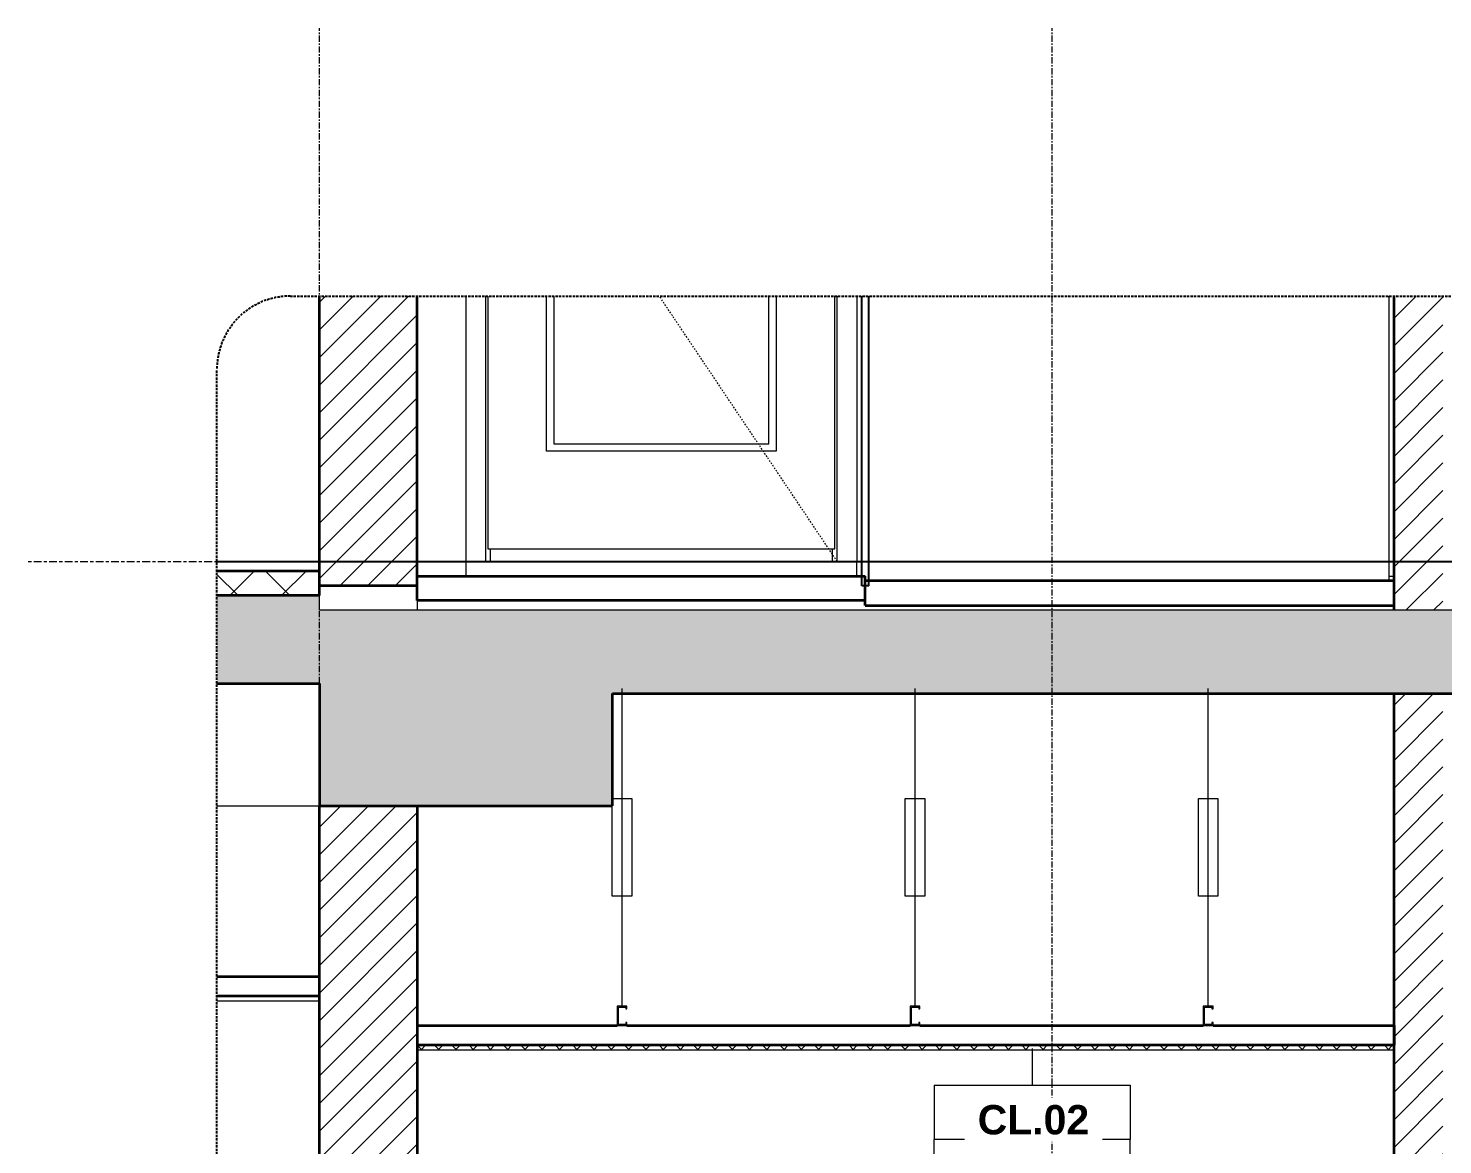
# Model space of a CAD drawing. Header units: millimetres. Extents: x 42054 to 236235, y 253 to 78637.
# Drawn here: x 72057 to 74953, y 4406 to 6691 of the extents above; entities that cross this region are included whole.
import ezdxf

# ---------------------------------------------------------------- set-up
doc = ezdxf.new("R2010")
doc.units = ezdxf.units.MM
for name, pattern in [('Centre', [31.75, 6.35, -4.7625, 15.875, -4.7625]), ('Dash', [6, 3, -3]), ('Grid Line', [22.225, 12.7, -3.175, 3.175, -3.175]), ('Hidden', [7.14375, 4.7625, -2.38125]), ('IMPORT-CENTER _2_', [40.64, 25.4, -5.08, 5.08, -5.08])]:
    doc.linetypes.add(name, pattern=pattern)
for name, color, linetype, lineweight in [('0-5', 130, 'Continuous', 5), ('A-CLNG-1', 250, 'Continuous', 35), ('A-CLNG-FNSH-1', 7, 'Continuous', 18), ('A-CLNG-IDEN', 151, 'Continuous', 9), ('A-CLNG-PATT-3', 13, 'Continuous', 18), ('A-CLNG-PATT-4', 9, 'Continuous', 18), ('A-DETL-GENF', 92, 'Continuous', 18), ('A-DETL-GENF-4', 92, 'Hidden', 25), ('A-DETL-GENF-5', 9, 'Continuous', 18), ('A-DETL-GENF-HDLN-1', 7, 'Dash', 18), ('A-DETL-MEDM', 33, 'Continuous', 35), ('A-DETL-THIN', 151, 'Continuous', 18), ('A-DOOR', 31, 'Continuous', 18), ('A-DOOR-1', 7, 'Continuous', 18), ('A-FLOR-2', 7, 'Continuous', 18), ('A-FLOR-FNSH-1', 250, 'Continuous', 35), ('A-FLOR-LEVL-2', 51, 'Centre', 9), ('A-FLOR-PATT-2', 8, 'Continuous', 18), ('A-GLAZ-CURT', 52, 'Continuous', 18), ('A-GLAZ-CURT-1', 10, 'Continuous', 25), ('A-GLAZ-CURT-2', 7, 'Continuous', 18), ('A-WALL-2', 250, 'Continuous', 35), ('A-WALL-3', 7, 'Continuous', 18), ('A-WALL-PATT-1', 9, 'Continuous', 18), ('A-WALL-PATT-2', 111, 'Continuous', 18), ('G-IMPT', 8, 'Continuous', 18), ('G-IMPT-5', 8, 'IMPORT-CENTER _2_', 18), ('M-EQPM', 50, 'Continuous', 18), ('M-EQPM-3', 50, 'Continuous', 25), ('S-BEAM-1', 7, 'Continuous', 18), ('S-GRID-1', 1, 'Grid Line', 9)]:
    doc.layers.add(name, color=color, linetype=linetype, lineweight=lineweight)
doc.styles.add('Arial_B_3', font='arialbd.ttf', dxfattribs={"height": 60})
pattern_1 = [(45, (49739.84, 15773.775), (-28.28427, 28.28427), [])]
pattern_2 = [(45, (77940.725, 15773.775), (-28.28427, 28.28427), [])]

# ---------------------------------------------------------------- blocks, each defined once
blk = doc.blocks.new('NCV_TKTC_KET CAU_rvt-3-TKCS_CĂN HỘ LOẠI 1A - MẶT CẮT 2')
at = {"layer": 'S-BEAM-1'}
blk.add_line((44242.6, 5100), (44452.6, 5100), dxfattribs=at)
blk = doc.blocks.new('DOOR_CW_01 CANH MO-PANEL KINH - DIG_02-800x2200-CỬA NHÔM KÍNH-401063-TKCS_CĂN HỘ LOẠI 1A - MẶT CẮT 2')
at = {"layer": 'A-DETL-GENF-HDLN-1'}
blk.add_line((45512.6, 5600), (45148.4, 6143), dxfattribs=at)
at = {"layer": 'A-DOOR-1'}
for p, q in [((44752.6, 5600), (44752.6, 6143)), ((44792.6, 6143), (44792.6, 5600)), ((44797.6, 6143), (44797.6, 5626)), ((44917.6, 5826), (44917.6, 6143)), ((44932.6, 6143), (44932.6, 5841)), ((45372.6, 5841), (45372.6, 6143)), ((45387.6, 6143), (45387.6, 5826)), ((45507.6, 5626), (45507.6, 6143)), ((45512.6, 5600), (45512.6, 6143)), ((45552.6, 6143), (45552.6, 5600)), ((45387.6, 5826), (44917.6, 5826)), ((44932.6, 5841), (45372.6, 5841)), ((44797.6, 5626), (45507.6, 5626)), ((44802.6, 5600), (44802.6, 5626)), ((45502.6, 5600), (45502.6, 5626)), ((44792.6, 5600), (44752.6, 5600)), ((45552.6, 5600), (45512.6, 5600))]:
    blk.add_line(p, q, dxfattribs=at)
blk = doc.blocks.new('System Panel - Glazed-580250-TKCS_CĂN HỘ LOẠI 1A - MẶT CẮT 2')
at = {"layer": 'A-GLAZ-CURT-1'}
for p, q in [((45562.9, 5550), (45562.9, 6143)), ((45577, 5550), (45577, 6143)), ((45577, 5550), (45562.9, 5550))]:
    blk.add_line(p, q, dxfattribs=at)
blk = doc.blocks.new('System Panel - Glazed-901202-TKCS_CĂN HỘ LOẠI 1A - MẶT CẮT 2')
at = {"layer": 'A-GLAZ-CURT-2'}
blk.add_line((46642.6, 5560), (46642.6, 6143), dxfattribs=at)
blk = doc.blocks.new('NCV_TKTC_TANG 2_rvt-3-TKCS_CĂN HỘ LOẠI 1A - MẶT CẮT 2')
at = {"layer": 'A-WALL-PATT-1'}
h = blk.add_hatch(dxfattribs=at)
h.set_pattern_fill('FP_6', color=256, style=0, pattern_type=2)
h.set_pattern_definition(pattern_1)
h.paths.add_polyline_path([(46653, 5500), (46752.6, 5500), (46752.6, 6143), (46652.6, 6143), (46652.6, 5500)])
at = {"layer": 'A-FLOR-2'}
for p, q in [((44752.6, 5600), (45552.6, 5600)), ((44752.6, 5570), (44752.6, 5600)), ((45552.6, 5570), (45552.6, 5600)), ((46642.6, 5570), (46652.6, 5570))]:
    blk.add_line(p, q, dxfattribs=at)
at = {"layer": 'A-FLOR-FNSH-1'}
for p, q in [((44652.6, 5570), (45570, 5570)), ((44652.6, 5520), (44652.6, 5570)), ((45570, 5520), (45570, 5570)), ((46652.6, 5560), (45570, 5560)), ((45570, 5510), (45570, 5560)), ((46652.6, 5510), (46652.6, 5560)), ((45570, 5520), (44652.6, 5520)), ((45570, 5510), (46652.6, 5510))]:
    blk.add_line(p, q, dxfattribs=at)
at = {"layer": 'A-WALL-2'}
blk.add_line((46652.6, 5500), (46652.6, 6143), dxfattribs=at)
at = {"layer": 'A-WALL-3'}
for p, q in [((44752.6, 5600), (44752.6, 6143)), ((45552.6, 6143), (45552.6, 5600)), ((45552.6, 5600), (44752.6, 5600)), ((44652.6, 5520), (44652.6, 5500))]:
    blk.add_line(p, q, dxfattribs=at)
at = {"layer": 'A-DOOR'}
blk.add_blockref('DOOR_CW_01 CANH MO-PANEL KINH - DIG_02-800x2200-CỬA NHÔM KÍNH-401063-TKCS_CĂN HỘ LOẠI 1A - MẶT CẮT 2', (0, 0), dxfattribs=at)
at = {"layer": 'A-GLAZ-CURT'}
for name in ['System Panel - Glazed-580250-TKCS_CĂN HỘ LOẠI 1A - MẶT CẮT 2', 'System Panel - Glazed-901202-TKCS_CĂN HỘ LOẠI 1A - MẶT CẮT 2']:
    blk.add_blockref(name, (0, 0), dxfattribs=at)
blk = doc.blocks.new('NCV_TKTC_TANG 1_rvt-3-TKCS_CĂN HỘ LOẠI 1A - MẶT CẮT 2')
at = {"layer": 'A-CLNG-PATT-4'}
h = blk.add_hatch(dxfattribs=at)
h.set_pattern_fill('FP_8', color=256, style=0, pattern_type=2)
h.set_pattern_definition([(45, (49739.838, 15773.775), (-17.67767, 17.67767), []), (135, (49739.838, 15773.775), (-17.67767, -17.67767), [])])
h.paths.add_polyline_path([(45590.1, 4600), (46652.6, 4600), (46652.6, 4610), (44652.6, 4610), (44652.6, 4600), (45552.6, 4600)])
at = {"layer": 'A-WALL-PATT-1'}
h = blk.add_hatch(dxfattribs=at)
h.set_pattern_fill('FP_6', color=256, style=0, pattern_type=2)
h.set_pattern_definition(pattern_1)
h.paths.add_polyline_path([(46653, 2100), (46752.6, 2100), (46752.6, 5330), (46652.6, 5330), (46652.6, 2100)])
at = {"layer": 'A-CLNG-1'}
for p, q in [((44652.6, 4650), (45062, 4650)), ((44652.6, 4650), (44652.6, 4610)), ((45082, 4650), (45662, 4650)), ((45682, 4650), (46262, 4650)), ((46282, 4650), (46652.6, 4650)), ((46652.6, 4650), (46652.6, 4610)), ((46652.6, 4610), (44652.6, 4610))]:
    blk.add_line(p, q, dxfattribs=at)
at = {"layer": 'A-CLNG-FNSH-1'}
for p, q in [((44652.6, 4610), (44652.6, 4600)), ((46652.6, 4610), (46652.6, 4600)), ((46652.6, 4600), (44652.6, 4600))]:
    blk.add_line(p, q, dxfattribs=at)
at = {"layer": 'A-WALL-2'}
blk.add_line((46652.6, 2100), (46652.6, 5330), dxfattribs=at)
blk = doc.blocks.new('TKTC_XREF_251221_MB TANG 2-7 - TKTC_XREF_260130_MB TANG 2-5_dwg_$cc-4746807-TKCS_CĂN HỘ LOẠI 1A - MẶT CẮT 2')
at = {"layer": 'G-IMPT-5'}
for p, q in [((46756.9, 5600), (46603.9, 5600)), ((46680.5, 5600), (46680.3, 5600))]:
    blk.add_line(p, q, dxfattribs=at)
at = {"layer": 'M-EQPM'}
for p, q in [((46737.3, 5600), (46623.6, 5600)), ((46623.6, 5600), (46680.4, 5600)), ((46680.4, 5600), (46680.4, 5600)), ((46680.4, 5600), (46737.3, 5600))]:
    blk.add_line(p, q, dxfattribs=at)
blk = doc.blocks.new('TKTC_XREF_251221_MB TANG 2-7 - TKTC_XREF_260130_MB TANG 2-5_dwg_CUM U_DN100-4746796-TKCS_CĂN HỘ LOẠI 1A - MẶT CẮT 2')
at = {"layer": 'G-IMPT'}
for p, q in [((46611.8, 5600), (46608.9, 5600)), ((46618.9, 5600), (46610.3, 5600)), ((46610.6, 5600), (46610.7, 5600)), ((46610.7, 5600), (46748.3, 5600)), ((46617.5, 5600), (46611.8, 5600)), ((46611.8, 5600), (46611.8, 5600)), ((46613, 5600), (46612.1, 5600)), ((46616.2, 5600), (46613, 5600)), ((46616.2, 5600), (46613, 5600)), ((46616.2, 5600), (46613, 5600)), ((46617.2, 5600), (46616.2, 5600)), ((46620.4, 5600), (46617.5, 5600)), ((46617.5, 5600), (46617.5, 5600)), ((46618.7, 5600), (46740.4, 5600)), ((46622.7, 5600), (46736.4, 5600)), ((46741.4, 5600), (46738.6, 5600)), ((46748.6, 5600), (46740, 5600)), ((46747.2, 5600), (46741.4, 5600)), ((46741.4, 5600), (46741.4, 5600)), ((46742.7, 5600), (46741.7, 5600)), ((46745.9, 5600), (46742.7, 5600)), ((46745.9, 5600), (46742.7, 5600)), ((46745.9, 5600), (46742.7, 5600)), ((46746.8, 5600), (46745.9, 5600)), ((46750, 5600), (46747.2, 5600)), ((46747.2, 5600), (46747.2, 5600)), ((46748.3, 5600), (46748.3, 5600))]:
    blk.add_line(p, q, dxfattribs=at)
at = {"layer": 'G-IMPT', "flags": 128}
for points in [[(46620.4, 5600), (46622.3, 5600), (46622.3, 5600), (46607, 5600), (46607, 5600), (46608.9, 5600)], [(46608.9, 5600), (46608.9, 5600), (46620.4, 5600), (46620.4, 5600)], [(46617.2, 5600), (46617.2, 5600), (46612.1, 5600), (46612.1, 5600)], [(46618.6, 5600), (46618.7, 5600), (46622.7, 5600)], [(46740.3, 5600), (46740.4, 5600), (46736.4, 5600)], [(46750, 5600), (46752, 5600), (46752, 5600), (46736.6, 5600), (46736.6, 5600), (46738.6, 5600)], [(46738.6, 5600), (46738.6, 5600), (46750, 5600), (46750, 5600)], [(46746.9, 5600), (46746.8, 5600), (46741.7, 5600), (46741.7, 5600)]]:
    blk.add_lwpolyline(points, dxfattribs=at)
blk = doc.blocks.new('TKTC_XREF_251221_MB TANG 2-7 - TKTC_XREF_260130_MB TANG 2-5_dwg_THU NUOC - THU NUOC-444531-TKCS_MB TẦNG 1-4746804-TKCS_CĂN HỘ LOẠI 1A - MẶT CẮT 2')
at = {"layer": 'G-IMPT'}
for p, q in [((44453.7, 5600), (44303.7, 5600)), ((44303.7, 5600), (44453.7, 5600)), ((44428.7, 5600), (44328.7, 5600)), ((44328.7, 5600), (44428.7, 5600)), ((44423.7, 5600), (44333.7, 5600)), ((44333.7, 5600), (44423.7, 5600)), ((44333.7, 5600), (44423.7, 5600)), ((44423.7, 5600), (44333.7, 5600)), ((44346.7, 5600), (44346.7, 5600)), ((44346.7, 5600), (44346.7, 5600)), ((44346.7, 5600), (44346.7, 5600)), ((44346.7, 5600), (44370.7, 5600)), ((44370.7, 5600), (44346.7, 5600)), ((44410.9, 5600), (44346.7, 5600)), ((44346.7, 5600), (44410.9, 5600)), ((44410.9, 5600), (44346.7, 5600)), ((44346.7, 5600), (44410.9, 5600)), ((44359, 5600), (44359, 5600)), ((44359, 5600), (44359, 5600)), ((44398.5, 5600), (44359, 5600)), ((44359, 5600), (44398.5, 5600)), ((44398.5, 5600), (44359, 5600)), ((44359, 5600), (44398.5, 5600)), ((44368.9, 5600), (44368.9, 5600)), ((44368.9, 5600), (44368.9, 5600)), ((44388.5, 5600), (44368.9, 5600)), ((44368.9, 5600), (44388.5, 5600)), ((44388.5, 5600), (44368.9, 5600)), ((44368.9, 5600), (44388.5, 5600)), ((44410.9, 5600), (44386.7, 5600)), ((44386.7, 5600), (44410.9, 5600)), ((44388.5, 5600), (44388.5, 5600)), ((44388.5, 5600), (44388.5, 5600)), ((44398.5, 5600), (44398.5, 5600)), ((44398.5, 5600), (44398.5, 5600)), ((44410.9, 5600), (44410.9, 5600)), ((44410.9, 5600), (44410.9, 5600)), ((44410.9, 5600), (44410.9, 5600))]:
    blk.add_line(p, q, dxfattribs=at)
blk = doc.blocks.new('TKTC_XREF_251221_MB TANG 2-7 - TKTC_XREF_260130_MB TANG 2-5_dwg_FD-4746809-TKCS_CĂN HỘ LOẠI 1A - MẶT CẮT 2')
at = {"layer": 'G-IMPT'}
for p, q in [((44303.6, 5600), (44453.6, 5600)), ((44453.6, 5600), (44303.6, 5600)), ((44431.9, 5600), (44431.9, 5600))]:
    blk.add_line(p, q, dxfattribs=at)
at = {"layer": 'M-EQPM'}
for p, q in [((44431.9, 5600), (44325.3, 5600)), ((44340.9, 5600), (44416.3, 5600)), ((44416.3, 5600), (44340.9, 5600))]:
    blk.add_line(p, q, dxfattribs=at)
blk = doc.blocks.new('TKTC_XREF_251221_MB TANG 2-7 - TKTC_XREF_260130_MB TANG 2-5_dwg_$cc-V54-TKCS_CĂN HỘ LOẠI 1A - MẶT CẮT 2')
at = {"layer": 'G-IMPT-5'}
for p, q in [((44805.9, 5600), (44684.8, 5600)), ((44745, 5600), (44745.7, 5600))]:
    blk.add_line(p, q, dxfattribs=at)
at = {"layer": 'M-EQPM'}
for p, q in [((44700.3, 5600), (44700.3, 5600)), ((44745.3, 5600), (44745.1, 5600)), ((44745.1, 5600), (44745.6, 5600)), ((44745.6, 5600), (44745.3, 5600))]:
    blk.add_line(p, q, dxfattribs=at)
blk = doc.blocks.new('TKTC_XREF_251221_MB TANG 2-7 - TKTC_XREF_260130_MB TANG 2-5_dwg_CUM U_DN100-V55-TKCS_CĂN HỘ LOẠI 1A - MẶT CẮT 2')
at = {"layer": 'G-IMPT'}
for p, q in [((44681.3, 5600), (44682.1, 5600)), ((44682.1, 5600), (44681.3, 5600)), ((44681.3, 5600), (44681.3, 5600)), ((44681.4, 5600), (44682.2, 5600)), ((44682.2, 5600), (44681.4, 5600)), ((44681.4, 5600), (44681.4, 5600)), ((44683.3, 5600), (44683.3, 5600)), ((44683.4, 5600), (44683.4, 5600)), ((44684.8, 5600), (44684.8, 5600)), ((44684.9, 5600), (44684.9, 5600)), ((44686.4, 5600), (44686.4, 5600)), ((44686.5, 5600), (44686.5, 5600)), ((44687.1, 5600), (44687.1, 5600)), ((44687.1, 5600), (44687.1, 5600)), ((44687.1, 5600), (44687.1, 5600)), ((44690.9, 5600), (44687.1, 5600)), ((44690.9, 5600), (44687.1, 5600)), ((44687.2, 5600), (44687.2, 5600)), ((44687.2, 5600), (44687.3, 5600)), ((44691, 5600), (44687.2, 5600)), ((44687.3, 5600), (44687.3, 5600)), ((44691, 5600), (44687.3, 5600)), ((44692.4, 5600), (44743.7, 5600)), ((44692.6, 5600), (44743.9, 5600)), ((44743.9, 5600), (44743.7, 5600)), ((44743.9, 5600), (44743.7, 5600)), ((44743.9, 5600), (44743.8, 5600))]:
    blk.add_line(p, q, dxfattribs=at)
at = {"layer": 'G-IMPT', "flags": 128}
for points in [[(44686.4, 5600), (44682.1, 5600), (44682.1, 5600), (44686.4, 5600)], [(44686.5, 5600), (44682.2, 5600), (44682.2, 5600), (44686.5, 5600)], [(44687.1, 5600), (44690.9, 5600), (44690.9, 5600), (44687.1, 5600)], [(44687.3, 5600), (44691, 5600), (44691, 5600), (44687.2, 5600)], [(44690.9, 5600), (44690.9, 5600), (44692.4, 5600), (44692.4, 5600), (44690.9, 5600), (44690.9, 5600)], [(44691, 5600), (44691, 5600), (44692.5, 5600), (44692.6, 5600), (44691, 5600), (44691, 5600)], [(44692.4, 5600), (44743.7, 5600), (44743.8, 5600)], [(44692.6, 5600), (44743.9, 5600), (44743.9, 5600)]]:
    blk.add_lwpolyline(points, dxfattribs=at)
blk = doc.blocks.new('TKTC_XREF_251221_MB TANG 2-7 - TKTC_XREF_251221_MB TANG 2-7-2039446-TKCS_CĂN HỘ LOẠI 1A - MẶT CẮT 2')
at = {"layer": 'M-EQPM'}
for p, q in [((44652.6, 5600), (44692.4, 5600)), ((44692.4, 5600), (44652.6, 5600)), ((44692.6, 5600), (44812.4, 5600)), ((44812.4, 5600), (44692.6, 5600)), ((46603.1, 5600), (46603.4, 5600)), ((47353.3, 5600), (46603.1, 5600)), ((46603.4, 5600), (47353.6, 5600))]:
    blk.add_line(p, q, dxfattribs=at)
at = {"layer": 'M-EQPM-3'}
for p, q in [((44242.6, 5600), (44802.6, 5600)), ((44802.6, 5600), (49452.6, 5600))]:
    blk.add_line(p, q, dxfattribs=at)
for name, p in [('TKTC_XREF_251221_MB TANG 2-7 - TKTC_XREF_260130_MB TANG 2-5_dwg_FD-4746809-TKCS_CĂN HỘ LOẠI 1A - MẶT CẮT 2', (0, 0)), ('TKTC_XREF_251221_MB TANG 2-7 - TKTC_XREF_260130_MB TANG 2-5_dwg_FD-4746809-TKCS_CĂN HỘ LOẠI 1A - MẶT CẮT 2', (0, 0)), ('TKTC_XREF_251221_MB TANG 2-7 - TKTC_XREF_260130_MB TANG 2-5_dwg_THU NUOC - THU NUOC-444531-TKCS_MB TẦNG 1-4746804-TKCS_CĂN HỘ LOẠI 1A - MẶT CẮT 2', (0, 0)), ('TKTC_XREF_251221_MB TANG 2-7 - TKTC_XREF_260130_MB TANG 2-5_dwg_THU NUOC - THU NUOC-444531-TKCS_MB TẦNG 1-4746804-TKCS_CĂN HỘ LOẠI 1A - MẶT CẮT 2', (0, 0)), ('TKTC_XREF_251221_MB TANG 2-7 - TKTC_XREF_260130_MB TANG 2-5_dwg_CUM U_DN100-V55-TKCS_CĂN HỘ LOẠI 1A - MẶT CẮT 2', (0, 0)), ('TKTC_XREF_251221_MB TANG 2-7 - TKTC_XREF_260130_MB TANG 2-5_dwg_$cc-V54-TKCS_CĂN HỘ LOẠI 1A - MẶT CẮT 2', (0, 0)), ('TKTC_XREF_251221_MB TANG 2-7 - TKTC_XREF_260130_MB TANG 2-5_dwg_THU NUOC - THU NUOC-444531-TKCS_MB TẦNG 1-4746804-TKCS_CĂN HỘ LOẠI 1A - MẶT CẮT 2', (1299.4, 0)), ('TKTC_XREF_251221_MB TANG 2-7 - TKTC_XREF_260130_MB TANG 2-5_dwg_$cc-4746807-TKCS_CĂN HỘ LOẠI 1A - MẶT CẮT 2', (0, 0)), ('TKTC_XREF_251221_MB TANG 2-7 - TKTC_XREF_260130_MB TANG 2-5_dwg_CUM U_DN100-4746796-TKCS_CĂN HỘ LOẠI 1A - MẶT CẮT 2', (0, 0))]:
    blk.add_blockref(name, p)
blk = doc.blocks.new('BORDER VIEW - BORDER VIEW-3681495-TKCS_CĂN HỘ LOẠI 1A - MẶT CẮT 2')
at = {"layer": 'A-DETL-GENF-4'}
for p, q in [((44392.6, 6143), (53488.7, 6143)), ((44242.6, 1750), (44242.6, 5993))]:
    blk.add_line(p, q, dxfattribs=at)
blk.add_arc((44392.6, 5993), 150, 90, 180, dxfattribs=at)
blk = doc.blocks.new('Repeating Detail - THANH TREO TRẦN 650-4103126-TKCS_CĂN HỘ LOẠI 1A - MẶT CẮT 2')
at = {"layer": 'A-DETL-GENF'}
for points in [[(45079.5, 4650), (45082, 4650), (45082, 4656), (45079.5, 4656), (45079.5, 4652.5), (45064.5, 4652.5), (45064.5, 4687.5), (45079.5, 4687.5), (45079.5, 4684), (45082, 4684), (45082, 4690), (45062, 4690), (45062, 4650), (45064.5, 4650)], [(45679.5, 4650), (45682, 4650), (45682, 4656), (45679.5, 4656), (45679.5, 4652.5), (45664.5, 4652.5), (45664.5, 4687.5), (45679.5, 4687.5), (45679.5, 4684), (45682, 4684), (45682, 4690), (45662, 4690), (45662, 4650), (45664.5, 4650)], [(46279.5, 4650), (46282, 4650), (46282, 4656), (46279.5, 4656), (46279.5, 4652.5), (46264.5, 4652.5), (46264.5, 4687.5), (46279.5, 4687.5), (46279.5, 4684), (46282, 4684), (46282, 4690), (46262, 4690), (46262, 4650), (46264.5, 4650)]]:
    blk.add_hatch(color=256, dxfattribs=at).paths.add_polyline_path(points)
for p, q in [((45072, 4690), (45072, 5340)), ((45672, 4690), (45672, 5340)), ((46272, 4690), (46272, 5340)), ((45052, 5115), (45092, 5115)), ((45052, 4915), (45052, 5115)), ((45092, 5115), (45092, 4915)), ((45652, 5115), (45692, 5115)), ((45652, 4915), (45652, 5115)), ((45692, 5115), (45692, 4915)), ((46252, 5115), (46292, 5115)), ((46252, 4915), (46252, 5115)), ((46292, 5115), (46292, 4915)), ((45092, 4915), (45052, 4915)), ((45692, 4915), (45652, 4915)), ((46292, 4915), (46252, 4915)), ((45082, 4690), (45062, 4690)), ((45062, 4690), (45062, 4650)), ((45082, 4690), (45062, 4690)), ((45062, 4690), (45062, 4650)), ((45064.5, 4687.5), (45079.5, 4687.5)), ((45064.5, 4652.5), (45064.5, 4687.5)), ((45064.5, 4652.5), (45064.5, 4687.5)), ((45064.5, 4687.5), (45079.5, 4687.5)), ((45079.5, 4687.5), (45079.5, 4684)), ((45079.5, 4687.5), (45079.5, 4684)), ((45079.5, 4684), (45082, 4684)), ((45079.5, 4684), (45082, 4684)), ((45082, 4684), (45082, 4690)), ((45082, 4684), (45082, 4690)), ((45682, 4690), (45662, 4690)), ((45662, 4690), (45662, 4650)), ((45682, 4690), (45662, 4690)), ((45662, 4690), (45662, 4650)), ((45664.5, 4687.5), (45679.5, 4687.5)), ((45664.5, 4652.5), (45664.5, 4687.5)), ((45664.5, 4652.5), (45664.5, 4687.5)), ((45664.5, 4687.5), (45679.5, 4687.5)), ((45679.5, 4687.5), (45679.5, 4684)), ((45679.5, 4687.5), (45679.5, 4684)), ((45679.5, 4684), (45682, 4684)), ((45679.5, 4684), (45682, 4684)), ((45682, 4684), (45682, 4690)), ((45682, 4684), (45682, 4690)), ((46282, 4690), (46262, 4690)), ((46262, 4690), (46262, 4650)), ((46282, 4690), (46262, 4690)), ((46262, 4690), (46262, 4650)), ((46264.5, 4687.5), (46279.5, 4687.5)), ((46264.5, 4652.5), (46264.5, 4687.5)), ((46264.5, 4652.5), (46264.5, 4687.5)), ((46264.5, 4687.5), (46279.5, 4687.5)), ((46279.5, 4687.5), (46279.5, 4684)), ((46279.5, 4687.5), (46279.5, 4684)), ((46279.5, 4684), (46282, 4684)), ((46279.5, 4684), (46282, 4684)), ((46282, 4684), (46282, 4690)), ((46282, 4684), (46282, 4690)), ((45062, 4650), (45082, 4650)), ((45062, 4650), (45082, 4650)), ((45079.5, 4652.5), (45064.5, 4652.5)), ((45079.5, 4652.5), (45064.5, 4652.5)), ((45082, 4656), (45079.5, 4656)), ((45079.5, 4656), (45079.5, 4652.5)), ((45082, 4656), (45079.5, 4656)), ((45079.5, 4656), (45079.5, 4652.5)), ((45082, 4650), (45082, 4656)), ((45082, 4650), (45082, 4656)), ((45662, 4650), (45682, 4650)), ((45662, 4650), (45682, 4650)), ((45679.5, 4652.5), (45664.5, 4652.5)), ((45679.5, 4652.5), (45664.5, 4652.5)), ((45682, 4656), (45679.5, 4656)), ((45679.5, 4656), (45679.5, 4652.5)), ((45682, 4656), (45679.5, 4656)), ((45679.5, 4656), (45679.5, 4652.5)), ((45682, 4650), (45682, 4656)), ((45682, 4650), (45682, 4656)), ((46262, 4650), (46282, 4650)), ((46262, 4650), (46282, 4650)), ((46279.5, 4652.5), (46264.5, 4652.5)), ((46279.5, 4652.5), (46264.5, 4652.5)), ((46282, 4656), (46279.5, 4656)), ((46279.5, 4656), (46279.5, 4652.5)), ((46282, 4656), (46279.5, 4656)), ((46279.5, 4656), (46279.5, 4652.5)), ((46282, 4650), (46282, 4656)), ((46282, 4650), (46282, 4656))]:
    blk.add_line(p, q, dxfattribs=at)
blk = doc.blocks.new('M_Ceiling Tag w Height - M_Ceiling Tag w Height-4076435-TKCS_CĂN HỘ LOẠI 1A - MẶT CẮT 2')
at = {"layer": 'A-CLNG-IDEN'}
for p, q in [((49486.3, 4639.4), (49486.3, 4528.2)), ((49486.3, 4639.4), (49887.5, 4639.4)), ((49887.5, 4639.4), (49887.5, 4528.2)), ((49486.3, 4416.9), (49486.3, 4528.2)), ((49887.5, 4528.2), (49486.3, 4528.2)), ((49887.5, 4416.9), (49887.5, 4528.2)), ((49486.3, 4416.9), (49887.5, 4416.9))]:
    blk.add_line(p, q, dxfattribs=at)

msp = doc.modelspace()

# ---------------------------------------------------------------- hatches: boundary and pattern name
at = {"layer": 'A-CLNG-PATT-3'}
h = msp.add_hatch(dxfattribs=at)
h.set_pattern_fill('FP_4', color=256, style=0, pattern_type=2)
h.set_pattern_definition([(0, (77940.73, 15773.77), (406.4, 101.6), [16.764, -288.036, 16.764, -288.036, -1625.6]), (0, (77940.73, 15773.77), (406.4, 101.6), [-609.6, 16.764, -592.836, 16.764, -288.036, -711.2]), (0, (77940.73, 15773.77), (406.4, 101.6), [-1524, 16.764, -186.436, 16.764, -491.236]), (120, (78093.13, 15824.58), (-291.1882, 301.1527), [16.764, -288.036, 16.764, -1913.636]), (120, (78093.13, 15824.58), (-291.1882, 301.1527), [-321.564, -288.036, 16.764, -592.836, -1016]), (120, (78093.13, 15824.58), (-291.1882, 301.1527), [-1219.2, 16.764, -288.036, 16.764, -694.436]), (120, (78093.13, 15824.58), (-291.1882, 301.1527), [-1540.764, -186.436, 16.764, -491.236]), (240, (78143.93, 16027.77), (-115.2118, -402.7527), [16.764, -288.036, 16.764, -1913.636]), (240, (78143.93, 16027.77), (-115.2118, -402.7527), [-321.564, -288.036, 16.764, -592.836, -1016]), (240, (78143.93, 16027.77), (-115.2118, -402.7527), [-1219.2, 16.764, -288.036, 16.764, -694.436]), (240, (78143.93, 16027.77), (-115.2118, -402.7527), [-1540.764, -186.436, 16.764, -491.236])])
h.paths.add_polyline_path([(72653.5, 4700), (72653.5, 4710), (72443.5, 4710), (72443.5, 4700)])
at = {"layer": 'A-DETL-GENF-5'}
h = msp.add_hatch(dxfattribs=at)
h.set_pattern_fill('FP_3', color=256, style=0, pattern_type=2)
h.set_pattern_definition([(50, (77940.73, 15773.77), (364.368, -31.878), [38.1, -419.1]), (355, (77940.73, 15773.77), (-70.486, 382.113), [30.48, -335.28]), (100.451, (77971.1, 15771.12), (293.885, 350.233), [32.38, -356.18]), (46.184, (77940.73, 15875.38), (542.158, -84.086), [57.15, -628.65]), (96.636, (77985.9, 15868.37), (474.805, 494.855), [48.57, -534.27]), (351.184, (77940.7, 15875.4), (474.81, 494.85), [45.72, -502.92]), (21, (77991.53, 15849.98), (303.2285, -204.5305), [38.1, -419.1]), (326, (77991.53, 15849.98), (123.604, 368.376), [30.48, -335.28]), (71.451, (78016.8, 15832.93), (426.834, 163.843), [32.38, -356.18]), (37.5, (77940.73, 15773.77), (6.1766, 169.1102), [3.353, -327.863, 3.353, -337.007, -336.55]), (37.5, (77940.73, 15773.77), (6.1766, 169.1102), [-671.576, 3.353, -333.197]), (7.5, (77940.73, 15773.77), (133.6389, 200.3615), [3.353, -190.703, 3.353, -320.243, -128.27]), (7.5, (77940.73, 15773.77), (133.6389, 200.3615), [-517.652, 3.353, -124.917]), (327.5, (77827.44, 15773.77), (271.1818, -11.4584), [3.353, -123.647, 3.353, -392.887, -525.78]), (327.5, (77827.44, 15773.77), (271.1818, -11.4584), [-523.24, 3.353, -522.427]), (317.5, (77776.64, 15773.77), (296.2585, 50.853), [3.353, -161.747, 3.353, -259.791, -373.38]), (317.5, (77776.64, 15773.77), (296.2585, 50.853), [-428.244, 3.353, -370.027]), (45, (77940.73, 15773.77), (-125.7236, 125.7236), []), (45, (77940.73, 15964.27), (-125.7236, 125.7236), [])])
h.paths.add_polyline_path([(81353.5, 1600), (81653.5, 1600), (81653.5, 2150), (77353.8, 2150), (77353.8, 2100), (72653.5, 2100), (72653.5, 2130), (72443.5, 2130), (72443.5, 1950), (72653.5, 1950), (72653.5, 1700), (73253.5, 1700), (73253.5, 1930), (77153.8, 1930), (77153.8, 1750), (77353.8, 1750), (77353.8, 1980), (81353.5, 1980), (81353.5, 1600)])
h.paths.add_polyline_path([(78453.8, 4400), (78453.5, 4520), (78353.8, 4520), (78353.8, 4400), (78453.5, 4400)])
h.paths.add_polyline_path([(81453.5, 4600), (81653.5, 4600), (81653.5, 4700), (81453.5, 4700)])
h.paths.add_polyline_path([(81453.5, 4950), (81653.5, 4950), (81653.5, 5550), (77353.8, 5550), (77353.8, 5500), (72653.5, 5500), (72653.5, 5530), (72443.5, 5530), (72443.5, 5350), (72653.5, 5350), (72653.5, 5100), (73253.5, 5100), (73253.5, 5330), (77153.8, 5330), (77153.8, 5150), (77353.8, 5150), (77353.8, 5385), (81353.5, 5385), (81353.5, 4950)])
at = {"layer": 'A-FLOR-PATT-2'}
h = msp.add_hatch(dxfattribs=at)
h.set_pattern_fill('FP_7', color=256, style=0, pattern_type=2)
h.set_pattern_definition([(45, (77940.725, 15773.775), (-53.033, 53.033), []), (135, (77940.725, 15773.775), (-53.033, -53.033), [])])
h.paths.add_polyline_path([(72653.5, 5530), (72653.5, 5530), (72653.5, 5580), (72443.5, 5580), (72443.5, 5530)])
at = {"layer": 'A-WALL-PATT-2'}
h = msp.add_hatch(dxfattribs=at)
h.set_pattern_fill('FP_6', color=256, style=0, pattern_type=2)
h.set_pattern_definition(pattern_2)
h.paths.add_polyline_path([(72653.5, 5550), (72853.5, 5550), (72853.5, 6143), (72653.5, 6143), (72653.5, 5550)])
h = msp.add_hatch(dxfattribs=at)
h.set_pattern_fill('FP_6', color=256, style=0, pattern_type=2)
h.set_pattern_definition(pattern_2)
h.paths.add_polyline_path([(72853.5, 2150), (72853.5, 5100), (72653.5, 5100), (72653.5, 2150)])

# ---------------------------------------------------------------- linework, layer by layer
at = {"layer": 'A-CLNG-1'}
for p, q in [((72653.5, 4750), (72443.5, 4750)), ((72653.5, 4710), (72443.5, 4710))]:
    msp.add_line(p, q, dxfattribs=at)
at = {"layer": 'A-CLNG-FNSH-1'}
msp.add_line((72653.5, 4700), (72443.5, 4700), dxfattribs=at)
at = {"layer": 'A-CLNG-IDEN'}
msp.add_line((74112.5, 4603.1), (74112.5, 4528.2), dxfattribs=at)
at = {"layer": 'A-DETL-MEDM'}
for p, q in [((72653.5, 5530), (72443.5, 5530)), ((72443.5, 5350), (72653.5, 5350)), ((72653.5, 5350), (72653.5, 5100)), ((73253.5, 5100), (73253.5, 5330)), ((73253.5, 5330), (77153.8, 5330)), ((72653.5, 5100), (73253.5, 5100))]:
    msp.add_line(p, q, dxfattribs=at)
at = {"layer": 'A-DETL-THIN'}
for p, q in [((72653.5, 5500), (72653.5, 5530)), ((77353.8, 5500), (72653.5, 5500))]:
    msp.add_line(p, q, dxfattribs=at)
at = {"layer": 'A-FLOR-FNSH-1'}
for p, q in [((72653.5, 5580), (72443.5, 5580)), ((72653.5, 5530), (72653.5, 5580))]:
    msp.add_line(p, q, dxfattribs=at)
at = {"layer": 'A-FLOR-LEVL-2'}
msp.add_line((72057.3, 5600), (82712.3, 5600), dxfattribs=at)
at = {"layer": 'A-WALL-2'}
for p, q in [((72653.5, 5550), (72653.5, 6143)), ((72853.5, 5550), (72853.5, 6143)), ((72853.5, 5550), (72653.5, 5550)), ((72653.5, 2150), (72653.5, 5100)), ((72853.5, 5100), (72853.5, 2150))]:
    msp.add_line(p, q, dxfattribs=at)
at = {"layer": 'S-GRID-1'}
for p, q in [((72653.5, 5441.3), (72653.5, 6691.3)), ((74153.5, 5441.3), (74153.5, 6691.3)), ((72653.5, 1995.2), (72653.5, 5441.3)), ((74153.5, 1995.2), (74153.5, 5441.3))]:
    msp.add_line(p, q, dxfattribs=at)

# ---------------------------------------------------------------- block references
at = {"layer": '0-5'}
for name in ['NCV_TKTC_TANG 2_rvt-3-TKCS_CĂN HỘ LOẠI 1A - MẶT CẮT 2', 'NCV_TKTC_KET CAU_rvt-3-TKCS_CĂN HỘ LOẠI 1A - MẶT CẮT 2', 'NCV_TKTC_TANG 1_rvt-3-TKCS_CĂN HỘ LOẠI 1A - MẶT CẮT 2']:
    msp.add_blockref(name, (28200.9, 0), dxfattribs=at)
at = {"layer": 'A-CLNG-IDEN'}
msp.add_blockref('M_Ceiling Tag w Height - M_Ceiling Tag w Height-4076435-TKCS_CĂN HỘ LOẠI 1A - MẶT CẮT 2', (24425.6, -111.3), dxfattribs=at)
at = {"layer": 'A-DETL-GENF'}
for name in ['BORDER VIEW - BORDER VIEW-3681495-TKCS_CĂN HỘ LOẠI 1A - MẶT CẮT 2', 'Repeating Detail - THANH TREO TRẦN 650-4103126-TKCS_CĂN HỘ LOẠI 1A - MẶT CẮT 2']:
    msp.add_blockref(name, (28200.9, 0), dxfattribs=at)
at = {"layer": 'M-EQPM'}
msp.add_blockref('TKTC_XREF_251221_MB TANG 2-7 - TKTC_XREF_251221_MB TANG 2-7-2039446-TKCS_CĂN HỘ LOẠI 1A - MẶT CẮT 2', (28200.9, 0), dxfattribs=at)

# ---------------------------------------------------------------- next in the draw order: texts
at = {"layer": 'A-CLNG-IDEN', "insert": (74115.2, 4456.9), "char_height": 60, "width": 251.5, "attachment_point": 5, "line_spacing_factor": 0.936439, "style": 'Arial_B_3', "bg_fill": 3, "box_fill_scale": 1.25, "bg_fill_color": 256, "bg_fill_true_color": 13158600, "bg_fill_transparency": 0}
msp.add_mtext('\\pt634.9998,1270.0002,1905,2539.9998,3175.0002,3810,4444.9998,5080.0002,5715,6349.9998,6985.0002,7620,8254.9998,8890.0002,9525,10159.9998,10795.0002,11430,12064.9998,12700.0002,13335,13969.9998,14605.0002,15240,15874.9998,16510.0002,17145,17779.9998,18415.0002,19050,19684.9998,20320.0002;CL.02', dxfattribs=at)

doc.saveas('drawing.dxf')
